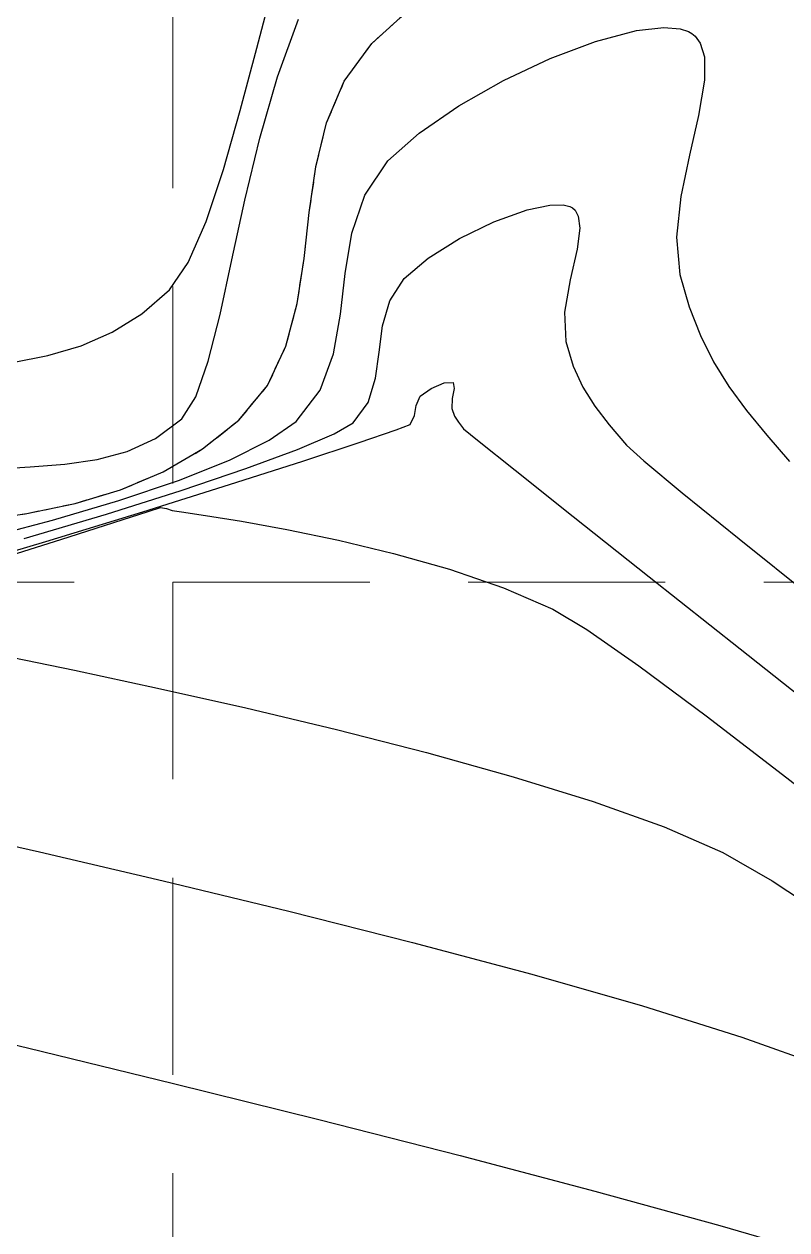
# Model space of a CAD drawing. Header units: inches. Extents: x 2547543 to 2548696, y 7125653 to 7126375.
# Drawn here: x 2548440.57 to 2548456.05, y 7125875.23 to 7125899.71 of the extents above; entities that cross this region are included whole.
import ezdxf

# ---------------------------------------------------------------- set-up
doc = ezdxf.new("R2010")
doc.units = ezdxf.units.IN
doc.header["$MEASUREMENT"] = 0
doc.linetypes.add('DASHED2', pattern=[0.375, 0.25, -0.125])
doc.linetypes.add('HIDDEN', pattern=[0.375, 0.25, -0.125])
for name, color, linetype in [('CONT-MJR', 6, 'Continuous'), ('CONT-MNR', 14, 'Continuous'), ('GRID', 254, 'HIDDEN'), ('V-100YR-LINE', 2, 'DASHED2')]:
    doc.layers.add(name, color=color, linetype=linetype)

msp = doc.modelspace()

# ---------------------------------------------------------------- linework, layer by layer
at = {"layer": 'CONT-MJR', "color": 35, "extrusion": (0.3394315984871537, -0.9406307404866459, 0), "elevation": -5837812.047770256}
msp.add_lwpolyline([(4815904.673684757, 565), (4815905.387195271, 565)], dxfattribs=at)
at = {"layer": 'CONT-MJR', "color": 35}
for points, elevation in [([(2548450.775428891, 7125895.933054583), (2548451.236461865, 7125896.031450689)], 565), ([(2548451.236461865, 7125896.031450689), (2548451.509214896, 7125896.036681929)], 565), ([(2548449.407603549, 7125895.352193394), (2548450.104278969, 7125895.690866569)], 565), ([(2548451.84666137, 7125895.561411135), (2548451.791389613, 7125895.137293689)], 565), ([(2548447.988820989, 7125894.087322054), (2548448.279989355, 7125894.539468886)], 565), ([(2548451.651056401, 7125894.51309824), (2548451.537138148, 7125893.860853092)], 565), ([(2548447.844802896, 7125893.578085598), (2548447.988820989, 7125894.087322054)], 565), ([(2548447.773215781, 7125893.043658644), (2548447.844802896, 7125893.578085598)], 565), ([(2548451.715591578, 7125892.764543393), (2548451.910869371, 7125892.337520659)], 565), ([(2548447.245847381, 7125891.608226075), (2548447.548457317, 7125892.026829756)], 565), ([(2548446.117630109, 7125891.070218323), (2548446.862093692, 7125891.384728687)], 565), ([(2548445.064126956, 7125890.682597721), (2548446.117630109, 7125891.070218323)], 565), ([(2548452.795106729, 7125891.158540308), (2548453.146894285, 7125890.842004789)], 565), ([(2548453.146894285, 7125890.842004789), (2548453.928044763, 7125890.192534518)], 565), ([(2548442.236683235, 7125889.75963675), (2548443.753254557, 7125890.239769618)], 565), ([(2548455.081712154, 7125889.255206644), (2548456.551050449, 7125888.075098315)], 565), ([(2548437.716294964, 7125879.622199879), (2548440.634492479, 7125878.923451943)], 560), ([(2548443.598184807, 7125878.201253315), (2548446.546522683, 7125877.467489874)], 560), ([(2548454.690916936, 7125875.315669462), (2548456.969344345, 7125874.654505556)], 560)]:
    msp.add_lwpolyline(points, dxfattribs=dict(at, elevation=elevation))
at = {"layer": 'CONT-MJR', "color": 35, "extrusion": (-0.2397746192463552, -0.9708285801135366, 0), "elevation": -7529077.521618397}
msp.add_lwpolyline([(765500.5511947761, 565), (765500.6920988709, 565)], dxfattribs=at)
at = {"layer": 'CONT-MJR', "color": 35, "extrusion": (0.481181241602768, 0.8766211340879358, 0), "elevation": 7472978.162643043}
msp.add_lwpolyline([(1194820.914113695, 565.0000000000009), (1194820.853847645, 565.0000000000009)], dxfattribs=at)
at = {"layer": 'CONT-MJR', "color": 35, "extrusion": (-0.6657526326505289, -0.7461725216857628, 0), "elevation": -7013786.195798607}
msp.add_lwpolyline([(-2842499.374099126, 565), (-2842499.306217423, 565)], dxfattribs=at)
at = {"layer": 'CONT-MJR', "color": 35, "extrusion": (0.8730446349069061, 0.487640303359215, 0), "elevation": 5699786.179591956}
msp.add_lwpolyline([(4978497.425243299, 565.0000000000009), (4978497.287086446, 565.0000000000009)], dxfattribs=at)
at = {"layer": 'CONT-MJR', "color": 35, "extrusion": (0.992781930350412, 0.1199334764346877, 0), "elevation": 3384690.371124096}
msp.add_lwpolyline([(6768815.909907312, 565), (6768815.661436683, 565)], dxfattribs=at)
at = {"layer": 'CONT-MJR', "color": 35, "extrusion": (0.5287998911897194, -0.8487465317029231, 0), "elevation": -4700459.196008863}
msp.add_lwpolyline([(5931159.532719163, 565.0000000000009), (5931160.282793077, 565.0000000000009)], dxfattribs=at)
at = {"layer": 'CONT-MJR', "color": 35, "extrusion": (0.9756468192735981, -0.2193474049112757, 0), "elevation": 923342.2783061306}
msp.add_lwpolyline([(7511353.212160592, 565.0000000000009), (7511352.57238456, 565.0000000000009)], dxfattribs=at)
at = {"layer": 'CONT-MJR', "color": 35, "extrusion": (-0.6465135197240994, 0.7629025290389044, 0), "elevation": 3788756.698494589}
msp.add_lwpolyline([(-6551204.797823496, 565.0000000000005), (-6551205.441407105, 565.0000000000005)], dxfattribs=at)
at = {"layer": 'CONT-MJR', "color": 35, "extrusion": (0.9990852465897296, 0.04276295180105635, 0), "elevation": 2850844.588114748}
msp.add_lwpolyline([(7010396.114892688, 565.0000000000009), (7010395.515959388, 565.0000000000009)], dxfattribs=at)
at = {"layer": 'CONT-MJR', "color": 35, "extrusion": (0.9559764114130015, 0.2934435223717161, 0), "elevation": 4527306.798601285}
msp.add_lwpolyline([(6064359.265998773, 565.0000000000009), (6064358.745144631, 565.0000000000009)], dxfattribs=at)
at = {"layer": 'CONT-MJR', "color": 35, "extrusion": (0.9903430702355669, -0.1386383901969111, 0), "elevation": 1535915.251773309}
msp.add_lwpolyline([(7410390.958942555, 565.0000000000005), (7410391.49180671, 565.0000000000005)], dxfattribs=at)
at = {"layer": 'CONT-MJR', "color": 35, "extrusion": (0.9555659781830246, -0.2947773080464634, 0), "elevation": 334658.5053911149}
msp.add_lwpolyline([(7560484.493076051, 565.0000000000009), (7560485.004930358, 565.0000000000009)], dxfattribs=at)
at = {"layer": 'CONT-MJR', "color": 35, "extrusion": (0.8486756555362386, 0.5289136334980747, 0), "elevation": 5931790.704213783}
msp.add_lwpolyline([(4699660.390852975, 565), (4699659.933135906, 565)], dxfattribs=at)
at = {"layer": 'CONT-MJR', "color": 35, "extrusion": (0.7933517522408335, 0.6087634985907081, 0), "elevation": 6359801.894548047}
msp.add_lwpolyline([(4101934.215443139, 565), (4101933.733669362, 565)], dxfattribs=at)
at = {"layer": 'CONT-MJR', "color": 35, "extrusion": (0.5032678682708213, -0.8641304605012736, 0), "elevation": -4875148.384080306}
msp.add_lwpolyline([(5788422.727225864, 565.0000000000005), (5788423.171318172, 565.0000000000005)], dxfattribs=at)
at = {"layer": 'CONT-MJR', "color": 35, "extrusion": (0.7602884550184623, 0.6495856103437326, 0), "elevation": 6566435.595742593}
msp.add_lwpolyline([(3762295.052262148, 565), (3762294.515214734, 565)], dxfattribs=at)
at = {"layer": 'CONT-MJR', "color": 35, "extrusion": (0.3200437845789756, -0.9474027527679906, 0), "elevation": -5935474.445502055}
msp.add_lwpolyline([(4694999.507938009, 565), (4695000.89158651, 565)], dxfattribs=at)
at = {"layer": 'CONT-MJR', "color": 35, "extrusion": (-0.6305817323822548, -0.7761228503180373, 0), "elevation": -7137574.700126068}
msp.add_lwpolyline([(-2515542.855835836, 565), (-2515541.369386377, 565)], dxfattribs=at)
at = {"layer": 'CONT-MJR', "color": 35, "extrusion": (0.2864822177653616, -0.9580855592817585, 0), "elevation": -6097128.6919298}
msp.add_lwpolyline([(4483064.663836608, 565.0000000000009), (4483066.407522129, 565.0000000000009)], dxfattribs=at)
at = {"layer": 'CONT-MJR', "color": 35, "extrusion": (-0.2367540762365884, -0.9715696101594367, 0), "elevation": -7526641.115964603}
msp.add_lwpolyline([(788906.5918726858, 560), (788909.6422895545, 560)], dxfattribs=at)
at = {"layer": 'CONT-MJR', "color": 35, "extrusion": (-0.2474248992610893, -0.968907074608107, 0), "elevation": -7534862.221087085}
msp.add_lwpolyline([(706088.373645877, 560), (706091.3379488869, 560)], dxfattribs=at)
at = {"layer": 'CONT-MJR', "color": 35, "extrusion": (-0.2549816929830231, -0.9669458807211039, 0), "elevation": -7540145.101764305}
msp.add_lwpolyline([(647244.5539605557, 560), (647247.3825378604, 560)], dxfattribs=at)
at = {"layer": 'CONT-MJR', "color": 35, "extrusion": (-0.264950980689083, -0.9642618823908229, 0), "elevation": -7546425.515169871}
msp.add_lwpolyline([(569367.4330829917, 560), (569370.064296535, 560)], dxfattribs=at)
at = {"layer": 'CONT-MNR', "color": 35, "extrusion": (0.9672418667732641, -0.2538565956617468, 0), "elevation": 656006.4612571143}
msp.add_lwpolyline([(7539407.704775348, 569.0000000000009), (7539409.012286367, 569.0000000000009)], dxfattribs=at)
at = {"layer": 'CONT-MNR', "color": 35}
for points, elevation in [([(2548447.624680474, 7125899.314147136), (2548448.425637706, 7125900.03871571)], 567), ([(2548445.70684136, 7125898.636207063), (2548446.13875614, 7125899.808789979)], 568), ([(2548452.996289026, 7125899.573518361), (2548453.551067459, 7125899.638706714)], 566), ([(2548453.551067459, 7125899.638706714), (2548453.881463362, 7125899.612787797)], 566), ([(2548453.881463362, 7125899.612787797), (2548454.053104284, 7125899.55636513)], 566), ([(2548454.053104284, 7125899.55636513), (2548454.122773992, 7125899.515706884)], 566), ([(2548451.244865655, 7125899.004883902), (2548452.166114466, 7125899.352842329)], 566), ([(2548454.122773992, 7125899.515706884), (2548454.190282033, 7125899.459394327)], 566), ([(2548454.375760107, 7125899.041654528), (2548454.377380087, 7125898.569910191)], 566), ([(2548449.389786682, 7125898.044436216), (2548450.297702943, 7125898.558972169)], 566), ([(2548454.258448096, 7125897.853543993), (2548454.074559628, 7125897.04669898)], 566), ([(2548447.482493159, 7125896.234989742), (2548447.952334915, 7125896.926808013)], 566), ([(2548454.074559628, 7125897.04669898), (2548453.900114844, 7125896.20324997)], 566), ([(2548446.355481724, 7125895.877650239), (2548446.488992678, 7125896.805265609)], 567), ([(2548443.897101637, 7125894.863069251), (2548444.259751371, 7125895.701574598)], 569), ([(2548453.809513904, 7125895.377071776), (2548453.877156969, 7125894.622039218)], 566), ([(2548442.953568961, 7125893.824476133), (2548443.519687269, 7125894.310803955)], 569), ([(2548454.066724582, 7125893.964523802), (2548454.294217105, 7125893.380803141)], 566), ([(2548441.047978378, 7125892.977327846), (2548441.721029343, 7125893.177164944)], 569), ([(2548445.506020206, 7125892.368325797), (2548445.881248935, 7125893.1661555)], 567), ([(2548440.332653541, 7125892.834133924), (2548441.047978378, 7125892.977327846)], 569), ([(2548446.573933064, 7125892.274860611), (2548446.846637285, 7125893.012839644)], 566), ([(2548449.094681306, 7125892.424117323), (2548449.274904233, 7125892.432088737)], 564), ([(2548448.827721422, 7125892.310750043), (2548449.094681306, 7125892.424117323)], 564), ([(2548448.494317929, 7125891.757195601), (2548448.522708004, 7125891.964495593)], 564), ([(2548448.522708004, 7125891.964495593), (2548448.607643795, 7125892.152129762)], 564), ([(2548449.25650421, 7125892.104368684), (2548449.24834364, 7125891.902896116)], 564), ([(2548449.302609193, 7125891.749006052), (2548449.381463862, 7125891.62186894)], 564), ([(2548443.232887099, 7125891.29420729), (2548443.76596181, 7125891.692796072)], 568), ([(2548445.542075464, 7125891.255719325), (2548446.085885524, 7125891.636416074)], 566), ([(2548449.381463862, 7125891.62186894), (2548449.488863915, 7125891.49227044)], 564), ([(2548441.390016483, 7125890.770410763), (2548442.047037199, 7125890.863786044)], 568), ([(2548443.702354504, 7125890.443020968), (2548444.733330599, 7125890.854438496)], 566), ([(2548444.73503129, 7125890.355976363), (2548446.221097383, 7125890.832621319)], 564), ([(2548442.522544573, 7125890.251343388), (2548443.387178239, 7125890.614566511)], 567), ([(2548450.532482568, 7125890.65150784), (2548451.714762927, 7125889.709584183)], 564), ([(2548441.599838964, 7125889.975239765), (2548442.522544573, 7125890.251343388)], 567), ([(2548440.623137929, 7125889.770696937), (2548441.599838964, 7125889.975239765)], 567), ([(2548443.33744897, 7125889.893707696), (2548443.454325784, 7125889.870077494)], 563), ([(2548443.454325784, 7125889.870077494), (2548443.571246441, 7125889.833107717)], 563), ([(2548443.571246441, 7125889.833107717), (2548443.761890531, 7125889.805287967)], 563), ([(2548451.714762927, 7125889.709584183), (2548453.257636076, 7125888.483806156)], 564), ([(2548438.886222174, 7125888.57484814), (2548441.004531144, 7125889.203423575)], 564), ([(2548439.912084542, 7125888.802085723), (2548441.309541872, 7125889.244884038)], 563), ([(2548446.946092983, 7125889.228288861), (2548448.06569562, 7125888.959684348)], 563), ([(2548448.06569562, 7125888.959684348), (2548449.201977268, 7125888.638168057)], 563), ([(2548449.201977268, 7125888.638168057), (2548450.298567028, 7125888.262155048)], 563), ([(2548450.298567028, 7125888.262155048), (2548451.299093999, 7125887.830060376)], 563), ([(2548441.590613664, 7125886.58881874), (2548443.276680271, 7125886.227195118)], 562), ([(2548454.414777368, 7125885.65893829), (2548456.050886299, 7125884.406826545)], 563), ([(2548448.735782869, 7125884.916606775), (2548450.492443422, 7125884.426481648)], 562), ([(2548452.119246533, 7125883.920713759), (2548453.55718983, 7125883.405896149)], 562), ([(2548440.881454591, 7125882.898430422), (2548443.390750359, 7125882.314236462)], 561), ([(2548454.74727094, 7125882.888621862), (2548455.753448568, 7125882.314178504)], 562), ([(2548443.390750359, 7125882.314236462), (2548445.937290393, 7125881.699106406)], 561), ([(2548445.937290393, 7125881.699106406), (2548448.453160188, 7125881.063549457)], 561), ([(2548448.453160188, 7125881.063549457), (2548450.870445238, 7125880.418074816)], 561), ([(2548453.121231039, 7125879.773191683), (2548455.137603082, 7125879.139409261)], 561), ([(2548455.137603082, 7125879.139409261), (2548456.851646865, 7125878.527236748)], 561)]:
    msp.add_lwpolyline(points, dxfattribs=dict(at, elevation=elevation))
at = {"layer": 'CONT-MNR', "color": 35, "extrusion": (-0.2568975882598894, 0.9664386318573219, 0), "elevation": 6232053.206043422}
msp.add_lwpolyline([(-4293548.982701395, 566.0000000000005), (-4293549.841705301, 566.0000000000005)], dxfattribs=at)
at = {"layer": 'CONT-MNR', "color": 35, "extrusion": (0.8078339340743387, -0.5894101585127093, 0), "elevation": -2141354.973869038}
msp.add_lwpolyline([(7258623.247014725, 567), (7258624.195189369, 567)], dxfattribs=at)
at = {"layer": 'CONT-MNR', "color": 35, "extrusion": (0.8082974430385249, 0.5887743570990355, 0), "elevation": 6255455.878663041}
msp.add_lwpolyline([(4259381.834898395, 566), (4259381.660267739, 566)], dxfattribs=at)
at = {"layer": 'CONT-MNR', "color": 35, "extrusion": (0.9581269122589611, 0.2863438841761932, 0), "elevation": 4482200.33191464}
msp.add_lwpolyline([(6097781.609922534, 566), (6097781.321248578, 566)], dxfattribs=at)
at = {"layer": 'CONT-MNR', "color": 35, "extrusion": (0.9666583916211714, -0.2560694318117061, 0), "elevation": 638751.0593698565}
msp.add_lwpolyline([(7540887.901886286, 569), (7540889.211504885, 569)], dxfattribs=at)
at = {"layer": 'CONT-MNR', "color": 35, "extrusion": (0.4259441350514632, -0.904749464667021, 0), "elevation": -5361655.448724844}
msp.add_lwpolyline([(5340943.740743116, 566.0000000000009), (5340944.787621561, 566.0000000000009)], dxfattribs=at)
at = {"layer": 'CONT-MNR', "color": 35, "extrusion": (0.961146824383867, -0.276037645941288, 0), "elevation": 482414.2134904398}
msp.add_lwpolyline([(7552500.503459298, 568), (7552501.798797416, 568)], dxfattribs=at)
at = {"layer": 'CONT-MNR', "color": 35, "extrusion": (0.9201798416393834, -0.3914959246793246, 0), "elevation": -444730.6238410142}
msp.add_lwpolyline([(7554813.920357946, 567), (7554814.838130333, 567)], dxfattribs=at)
at = {"layer": 'CONT-MNR', "color": 35, "extrusion": (0.98649698289006, -0.1637794332289882, 0), "elevation": 1346966.925291274}
msp.add_lwpolyline([(7447061.853134242, 566), (7447061.126962536, 566)], dxfattribs=at)
at = {"layer": 'CONT-MNR', "color": 35, "extrusion": (0.9615046658598859, -0.27478860516708, 0), "elevation": 492226.1539342203}
msp.add_lwpolyline([(7551866.517687649, 569.0000000000009), (7551867.760894932, 569.0000000000009)], dxfattribs=at)
at = {"layer": 'CONT-MNR', "color": 35, "extrusion": (-0.567515321780624, 0.8233628359017882, 0), "elevation": 4420915.546727587}
msp.add_lwpolyline([(-6142353.862503631, 566.0000000000009), (-6142354.838391084, 566.0000000000009)], dxfattribs=at)
at = {"layer": 'CONT-MNR', "color": 35, "extrusion": (0.9719178450244165, -0.2353204252144177, 0), "elevation": 800011.5534926399}
msp.add_lwpolyline([(7525487.77826607, 567), (7525488.702622207, 567)], dxfattribs=at)
at = {"layer": 'CONT-MNR', "color": 35, "extrusion": (0.9725656515538357, -0.2326285739492538, 0), "elevation": 820843.063348288}
msp.add_lwpolyline([(7523242.952421336, 568.0000000000009), (7523244.246565683, 568.0000000000009)], dxfattribs=at)
at = {"layer": 'CONT-MNR', "color": 35, "extrusion": (-0.6645566449795546, 0.7472378909112668, 0), "elevation": 3631152.16933039}
msp.add_lwpolyline([(-6639859.02714953, 566), (-6639859.875530368, 566)], dxfattribs=at)
at = {"layer": 'CONT-MNR', "color": 35, "extrusion": (0.9487475053071102, -0.3160350790237296, 0), "elevation": 165797.1226913552}
msp.add_lwpolyline([(7566073.552965652, 569), (7566074.662709579, 569)], dxfattribs=at)
at = {"layer": 'CONT-MNR', "color": 35, "extrusion": (0.9774107177200464, -0.2113487376020589, 0), "elevation": 984828.3517558004}
msp.add_lwpolyline([(7503536.655592496, 568.0000000000009), (7503537.897111082, 568.0000000000009)], dxfattribs=at)
at = {"layer": 'CONT-MNR', "color": 35, "extrusion": (0.9476814108600881, -0.3192177055086903, 0), "elevation": 140404.0598855163}
msp.add_lwpolyline([(7566588.139321051, 566.0000000000005), (7566588.955588534, 566.0000000000005)], dxfattribs=at)
at = {"layer": 'CONT-MNR', "color": 35, "extrusion": (0.9940407405678763, -0.1090092018651087, 0), "elevation": 1756478.744483365}
msp.add_lwpolyline([(7361236.064729961, 566.0000000000005), (7361235.233598841, 566.0000000000005)], dxfattribs=at)
at = {"layer": 'CONT-MNR', "color": 35, "extrusion": (0.9934429153070693, -0.1143292352208805, 0), "elevation": 1717037.750938063}
msp.add_lwpolyline([(7370531.759371416, 567.0000000000009), (7370532.697691149, 567.0000000000009)], dxfattribs=at)
at = {"layer": 'CONT-MNR', "color": 35, "extrusion": (0.9864509495551196, -0.1640564662602577, 0), "elevation": 1344868.953618211}
msp.add_lwpolyline([(7447434.75973737, 566.0000000000009), (7447435.590036357, 566.0000000000009)], dxfattribs=at)
at = {"layer": 'CONT-MNR', "color": 35, "extrusion": (0.9771069186113409, -0.2127488415993151, 0), "elevation": 974077.1425410437}
msp.add_lwpolyline([(7504938.767293743, 568), (7504939.902798778, 568)], dxfattribs=at)
at = {"layer": 'CONT-MNR', "color": 35, "extrusion": (0.9886142559766815, -0.150472100004195, 0), "elevation": 1447181.914708978}
msp.add_lwpolyline([(7428230.465854545, 567), (7428231.388411937, 567)], dxfattribs=at)
at = {"layer": 'CONT-MNR', "color": 35, "extrusion": (0.8256216027201584, -0.5642242188366229, 0), "elevation": -1916552.127859693}
msp.add_lwpolyline([(7321185.835845223, 569.0000000000005), (7321186.504753711, 569.0000000000005)], dxfattribs=at)
at = {"layer": 'CONT-MNR', "color": 35, "extrusion": (0.9932416478792836, -0.116064761741217, 0), "elevation": 1704158.519083234}
msp.add_lwpolyline([(7373519.407106447, 566.0000000000009), (7373520.241023729, 566.0000000000009)], dxfattribs=at)
at = {"layer": 'CONT-MNR', "color": 35, "extrusion": (0.9608626128610526, 0.2770253403676839, 0), "elevation": 4422767.434255587}
msp.add_lwpolyline([(6141019.422774373, 566), (6141018.73847736, 566)], dxfattribs=at)
at = {"layer": 'CONT-MNR', "color": 35, "extrusion": (0.9671002761075407, -0.2543954715648817, 0), "elevation": 651807.7630758733}
msp.add_lwpolyline([(7539766.340219725, 567), (7539767.236997733, 567)], dxfattribs=at)
at = {"layer": 'CONT-MNR', "color": 35, "extrusion": (0.527315460087555, -0.8496695861054756, 0), "elevation": -4710821.887906099}
msp.add_lwpolyline([(5922927.745831149, 569), (5922928.450161056, 569)], dxfattribs=at)
at = {"layer": 'CONT-MNR', "color": 35, "extrusion": (0.9696781097214251, -0.2443856860110347, 0), "elevation": 729704.4413073326}
msp.add_lwpolyline([(7532625.631197046, 568.0000000000009), (7532626.607551035, 568.0000000000009)], dxfattribs=at)
at = {"layer": 'CONT-MNR', "color": 35, "extrusion": (0.9845966570417233, -0.1748411362988227, 0), "elevation": 1263293.014338869}
msp.add_lwpolyline([(7461703.781342106, 566.0000000000009), (7461704.595135218, 566.0000000000009)], dxfattribs=at)
at = {"layer": 'CONT-MNR', "color": 35, "extrusion": (0.39898757916316, -0.9169563302979707, 0), "elevation": -5517336.264916619}
msp.add_lwpolyline([(5179952.636625632, 569), (5179953.328143752, 569)], dxfattribs=at)
at = {"layer": 'CONT-MNR', "color": 35, "extrusion": (0.8926040978427908, 0.45084135182374, 0), "elevation": 5487408.150936376}
msp.add_lwpolyline([(5211653.053429848, 566.0000000000005), (5211652.458326224, 566.0000000000005)], dxfattribs=at)
at = {"layer": 'CONT-MNR', "color": 35, "extrusion": (0.9439942142213537, -0.3299620031406785, 0), "elevation": 54442.79661245085}
msp.add_lwpolyline([(7567690.653434907, 568), (7567691.421650819, 568)], dxfattribs=at)
at = {"layer": 'CONT-MNR', "color": 35, "extrusion": (0.8483594317369445, 0.5294206971614999, 0), "elevation": 5934600.624801475}
msp.add_lwpolyline([(4696113.817343726, 566), (4696113.228054309, 566)], dxfattribs=at)
at = {"layer": 'CONT-MNR', "color": 35, "extrusion": (0.9817662529019983, 0.1900921478198656, 0), "elevation": 3856557.692882617}
msp.add_lwpolyline([(6511520.51535794, 564), (6511520.386353482, 564)], dxfattribs=at)
at = {"layer": 'CONT-MNR', "color": 35, "extrusion": (0.7716274001987586, -0.6360748031973164, 0), "elevation": -2566150.20542951}
msp.add_lwpolyline([(7119534.863974084, 567), (7119535.775968298, 567)], dxfattribs=at)
at = {"layer": 'CONT-MNR', "color": 35, "extrusion": (0.7944627519429999, -0.6073128812853846, 0), "elevation": -2303000.290868292}
msp.add_lwpolyline([(7208959.61473432, 566.0000000000009), (7208960.418352282, 566.0000000000009)], dxfattribs=at)
at = {"layer": 'CONT-MNR', "color": 35, "extrusion": (0.5847037405740564, -0.8112469018484486, 0), "elevation": -4290770.497771372}
msp.add_lwpolyline([(6233956.833748606, 564.0000000000005), (6233957.10503177, 564.0000000000005)], dxfattribs=at)
at = {"layer": 'CONT-MNR', "color": 35, "extrusion": (0.9779647530759745, -0.2087700690737263, 0), "elevation": 1004620.561022819}
msp.add_lwpolyline([(7500911.445204465, 564.0000000000009), (7500911.239606229, 564.0000000000009)], dxfattribs=at)
at = {"layer": 'CONT-MNR', "color": 35, "extrusion": (0.806983732469659, 0.5905736664712858, 0), "elevation": 6264925.998483004}
msp.add_lwpolyline([(4245428.866455361, 566.0000000000005), (4245428.259339575, 566.0000000000005)], dxfattribs=at)
at = {"layer": 'CONT-MNR', "color": 35, "extrusion": (0.840975197161925, -0.541073671285585, 0), "elevation": -1712454.380868811}
msp.add_lwpolyline([(7371593.995817521, 568), (7371594.524770897, 568)], dxfattribs=at)
at = {"layer": 'CONT-MNR', "color": 35, "extrusion": (0.8945706958355346, -0.4469264706328407, 0), "elevation": -904982.3102920712}
msp.add_lwpolyline([(7513582.840799661, 564), (7513583.038838258, 564)], dxfattribs=at)
at = {"layer": 'CONT-MNR', "color": 35, "extrusion": (0.9430837451183884, 0.3325553332807563, 0), "elevation": 4773154.418062324}
msp.add_lwpolyline([(5872812.433960057, 564.0000000000005), (5872812.27078254, 564.0000000000005)], dxfattribs=at)
at = {"layer": 'CONT-MNR', "color": 35, "extrusion": (0.7755347173490189, 0.6313049201347772, 0), "elevation": 6475026.100242821}
msp.add_lwpolyline([(3917524.201947142, 566.0000000000009), (3917523.55568088, 566.0000000000009)], dxfattribs=at)
at = {"layer": 'CONT-MNR', "color": 35, "extrusion": (-0.6215303728271946, 0.7833900660930598, 0), "elevation": 3998416.817168828}
msp.add_lwpolyline([(-6425383.602144076, 567.0000000000009), (-6425384.541982675, 567.0000000000009)], dxfattribs=at)
at = {"layer": 'CONT-MNR', "color": 35, "extrusion": (0.3244807555839779, -0.9458922979153868, 0), "elevation": -5913403.484264577}
msp.add_lwpolyline([(4722771.303649491, 564), (4722772.095767297, 564)], dxfattribs=at)
at = {"layer": 'CONT-MNR', "color": 35, "extrusion": (0.3635632437189795, -0.9315695185097749, 0), "elevation": -5711741.2193006}
msp.add_lwpolyline([(4964768.804286176, 564.0000000000005), (4964769.111574396, 564.0000000000005)], dxfattribs=at)
at = {"layer": 'CONT-MNR', "color": 35, "extrusion": (-0.6333593614990328, -0.7738578158819214, 0), "elevation": -7128511.167499357}
msp.add_lwpolyline([(-2541112.530318169, 564.0000000000009), (-2541112.166269369, 564.0000000000009)], dxfattribs=at)
at = {"layer": 'CONT-MNR', "color": 35, "extrusion": (-0.4216118232309406, 0.9067764170466072, 0), "elevation": 5387136.378206817}
msp.add_lwpolyline([(-5315227.613359505, 568.0000000000009), (-5315228.24446026, 568.0000000000009)], dxfattribs=at)
at = {"layer": 'CONT-MNR', "color": 35, "extrusion": (0.444472007644772, -0.8957927407722311, 0), "elevation": -5250608.951946038}
msp.add_lwpolyline([(5450137.306706573, 566), (5450138.209532447, 566)], dxfattribs=at)
at = {"layer": 'CONT-MNR', "color": 35, "extrusion": (0.3129565171697293, -0.9497674548861911, 0), "elevation": -5970386.346346598}
msp.add_lwpolyline([(4650525.258034864, 564), (4650526.468008293, 564)], dxfattribs=at)
at = {"layer": 'CONT-MNR', "color": 35, "extrusion": (-0.6251144670745861, -0.7805330890193293, 0), "elevation": -7155066.738714167}
msp.add_lwpolyline([(-2465348.346840967, 564.0000000000005), (-2465347.370717526, 564.0000000000005)], dxfattribs=at)
at = {"layer": 'CONT-MNR', "color": 35, "extrusion": (0.7572716717598976, 0.6531000039427116, 0), "elevation": 6583792.938054539}
msp.add_lwpolyline([(3731839.272659461, 566), (3731838.567843304, 566)], dxfattribs=at)
at = {"layer": 'CONT-MNR', "color": 35, "extrusion": (0.2587202490435803, -0.9659522931981827, 0), "elevation": -6223937.059871512}
msp.add_lwpolyline([(4305285.698354352, 568), (4305286.333564416, 568)], dxfattribs=at)
at = {"layer": 'CONT-MNR', "color": 35, "extrusion": (0.5020889131281151, -0.8648160054681158, 0), "elevation": -4883039.086255292}
msp.add_lwpolyline([(5781765.303998655, 567), (5781766.231924595, 567)], dxfattribs=at)
at = {"layer": 'CONT-MNR', "color": 35, "extrusion": (0.05822264518546082, -0.9983036229462497, 0), "elevation": -6965425.561809546}
msp.add_lwpolyline([(2959005.026449477, 568), (2959005.777989578, 568)], dxfattribs=at)
at = {"layer": 'CONT-MNR', "color": 35, "extrusion": (0.0754767400932506, -0.9971475626530388, 0), "elevation": -6913216.565009722}
msp.add_lwpolyline([(3079010.421638863, 568.0000000000009), (3079011.126230245, 568.0000000000009)], dxfattribs=at)
at = {"layer": 'CONT-MNR', "color": 35, "extrusion": (-0.3215770727790628, 0.9468834069001577, 0), "elevation": 5927866.353939573}
msp.add_lwpolyline([(-4704600.766381213, 566.0000000000009), (-4704602.044789668, 566.0000000000009)], dxfattribs=at)
at = {"layer": 'CONT-MNR', "color": 35, "extrusion": (0.298765676138869, -0.9543265011311823, 0), "elevation": -6039038.196499193}
msp.add_lwpolyline([(4561017.953500426, 564), (4561019.797603318, 564)], dxfattribs=at)
at = {"layer": 'CONT-MNR', "color": 35, "extrusion": (-0.2848342077507687, 0.958576796138417, 0), "elevation": 6104829.238262217}
msp.add_lwpolyline([(-4472573.675190421, 566.0000000000009), (-4472575.080740655, 566.0000000000009)], dxfattribs=at)
at = {"layer": 'CONT-MNR', "color": 35, "extrusion": (0.1431979656117924, -0.989694065176024, 0), "elevation": -6687519.302441499}
msp.add_lwpolyline([(3542588.441200387, 567), (3542589.47851078, 567)], dxfattribs=at)
at = {"layer": 'CONT-MNR', "color": 35, "extrusion": (0.2919801825955147, -0.9564243686625148, 0), "elevation": -6071279.812706522}
msp.add_lwpolyline([(4518009.509603388, 564.0000000000009), (4518011.570010828, 564.0000000000009)], dxfattribs=at)
at = {"layer": 'CONT-MNR', "color": 35, "extrusion": (0.306348898469359, -0.9519192993140807, 0), "elevation": -6002559.30749684}
msp.add_lwpolyline([(4608919.917245178, 563), (4608920.648427486, 563)], dxfattribs=at)
at = {"layer": 'CONT-MNR', "color": 35, "extrusion": (0.2987582958176085, -0.9543288116158698, 0), "elevation": -6039073.44548361}
msp.add_lwpolyline([(4560971.355267746, 563), (4560971.622526088, 563)], dxfattribs=at)
at = {"layer": 'CONT-MNR', "color": 35, "extrusion": (-0.1472135454655602, -0.9891047325897594, 0), "elevation": -7423416.771930947}
msp.add_lwpolyline([(1471650.282791442, 563.0000000000005), (1471650.77735747, 563.0000000000005)], dxfattribs=at)
at = {"layer": 'CONT-MNR', "color": 35, "extrusion": (-0.2543771114826899, 0.9671051055359616, 0), "elevation": 6243219.147045227}
msp.add_lwpolyline([(-4277272.172770604, 566.0000000000005), (-4277273.663248054, 566.0000000000005)], dxfattribs=at)
at = {"layer": 'CONT-MNR', "color": 35, "extrusion": (0.305093463904529, -0.952322412989811, 0), "elevation": -6008631.25370059}
msp.add_lwpolyline([(4601000.010387531, 563.0000000000009), (4601001.141126659, 563.0000000000009)], dxfattribs=at)
at = {"layer": 'CONT-MNR', "color": 35, "extrusion": (-0.161100807263533, -0.9869379564587828, 0), "elevation": -7443367.476638758}
msp.add_lwpolyline([(1367169.772924678, 563.0000000000009), (1367170.513944116, 563.0000000000009)], dxfattribs=at)
at = {"layer": 'CONT-MNR', "color": 35, "extrusion": (-0.1796999339058574, -0.9837214716342378, 0), "elevation": -7467846.011805638}
msp.add_lwpolyline([(1226438.155978697, 563), (1226439.088287225, 563)], dxfattribs=at)
at = {"layer": 'CONT-MNR', "color": 35, "extrusion": (-0.2032780047753699, -0.9791210613476481, 0), "elevation": -7495151.434725632}
msp.add_lwpolyline([(1046700.465200283, 563.0000000000009), (1046701.534069874, 563.0000000000009)], dxfattribs=at)
at = {"layer": 'CONT-MNR', "color": 35, "extrusion": (-0.6212712910909861, -0.7835955480132203, 0), "elevation": -7167095.337205777}
msp.add_lwpolyline([(-2430153.311501222, 564.0000000000005), (-2430150.958661136, 564.0000000000005)], dxfattribs=at)
at = {"layer": 'CONT-MNR', "color": 35, "extrusion": (-0.5169476147772671, -0.8560170346296235, 0), "elevation": -7417297.189834278}
msp.add_lwpolyline([(-1502192.99297161, 563.0000000000005), (-1502192.184875116, 563.0000000000005)], dxfattribs=at)
at = {"layer": 'CONT-MNR', "color": 35, "extrusion": (0.5731625033752159, 0.8194417274734401, 0), "elevation": 7299926.613730608}
msp.add_lwpolyline([(1995983.566257733, 563), (1995982.279313985, 563)], dxfattribs=at)
at = {"layer": 'CONT-MNR', "color": 35, "extrusion": (-0.2015828935204053, -0.9794714580016822, 0), "elevation": -7493324.756508576}
msp.add_lwpolyline([(1059667.410129479, 562.0000000000009), (1059668.96291816, 562.0000000000009)], dxfattribs=at)
at = {"layer": 'CONT-MNR', "color": 35, "extrusion": (0.6205801979633979, 0.7841429830685918, 0), "elevation": 7169235.077755779}
msp.add_lwpolyline([(2423831.193452728, 564), (2423828.534899369, 564)], dxfattribs=at)
at = {"layer": 'CONT-MNR', "color": 35, "extrusion": (-0.5957603639632921, -0.8031622430930913, 0), "elevation": -7241510.43954939}
msp.add_lwpolyline([(-2198499.574501901, 563), (-2198497.869536797, 563)], dxfattribs=at)
at = {"layer": 'CONT-MNR', "color": 35, "extrusion": (-0.2197139234255652, -0.9755643453165685, 0), "elevation": -7511689.002980884}
msp.add_lwpolyline([(920513.9759297615, 562.0000000000009), (920515.8130393892, 562.0000000000009)], dxfattribs=at)
at = {"layer": 'CONT-MNR', "color": 35, "extrusion": (-0.2321787904600782, -0.972673125597955, 0), "elevation": -7522852.530303814}
msp.add_lwpolyline([(824324.4791106316, 562), (824326.3701552951, 562)], dxfattribs=at)
at = {"layer": 'CONT-MNR', "color": 35, "extrusion": (-0.2480249547794419, -0.968753643506261, 0), "elevation": -7535305.858619395}
msp.add_lwpolyline([(701419.8274130318, 562), (701421.7138736763, 562)], dxfattribs=at)
at = {"layer": 'CONT-MNR', "color": 35, "extrusion": (-0.2968799623211601, -0.9549148066566915, 0), "elevation": -7561196.435545602}
msp.add_lwpolyline([(318020.8092269478, 562.0000000000005), (318022.5128376773, 562.0000000000005)], dxfattribs=at)
at = {"layer": 'CONT-MNR', "color": 35, "extrusion": (-0.6150207895927482, -0.7885108929930599, 0), "elevation": -7186190.929650629}
msp.add_lwpolyline([(-2373081.697995192, 563.0000000000009), (-2373079.345698697, 563.0000000000009)], dxfattribs=at)
at = {"layer": 'CONT-MNR', "color": 35, "extrusion": (-0.2202141667950403, -0.9754515471015289, 0), "elevation": -7512156.283074226}
msp.add_lwpolyline([(916657.7707146856, 561.0000000000009), (916660.2353547821, 561.0000000000009)], dxfattribs=at)
at = {"layer": 'CONT-MNR', "color": 35, "extrusion": (0.3986274123432761, 0.9171129625779498, 0), "elevation": 7551123.488346071}
msp.add_lwpolyline([(503352.6709255935, 562.0000000000009), (503351.3732870705, 562.0000000000009)], dxfattribs=at)
at = {"layer": 'CONT-MNR', "color": 35, "extrusion": (-0.55362435224846, -0.8327665198586415, 0), "elevation": -7345083.381437499}
msp.add_lwpolyline([(-1822793.351572735, 562), (-1822791.80357066, 562)], dxfattribs=at)
at = {"layer": 'CONT-MNR', "color": 35, "extrusion": (-0.2754324017366924, -0.9613204419305549, 0), "elevation": -7552180.456602668}
msp.add_lwpolyline([(487179.558975911, 561), (487181.9003240217, 561)], dxfattribs=at)
at = {"layer": 'GRID', "color": 252, "linetype": 'HIDDEN', "lineweight": 0, "ltscale": 16}
for p, q in [((2548443.583313589, 7126356.376313465), (2548443.583313589, 7125726.296813901)), ((2547561.583313602, 7125888.376313471), (2548677.583313586, 7125888.376313471))]:
    msp.add_line(p, q, dxfattribs=at)
at = {"layer": 'V-100YR-LINE', "color": 5}
for p, q in [((2548447.624680474, 7125899.314147136, 567), (2548448.425637706, 7125900.03871571, 567)), ((2548447.065816707, 7125898.548179483, 567), (2548447.624680474, 7125899.314147136, 567)), ((2548446.706512557, 7125897.703663833, 567), (2548447.065816707, 7125898.548179483, 567)), ((2548446.488992678, 7125896.805265609, 567), (2548446.706512557, 7125897.703663833, 567)), ((2548446.355481724, 7125895.877650239, 567), (2548446.488992678, 7125896.805265609, 567)), ((2548446.248204347, 7125894.945483147, 567), (2548446.355481724, 7125895.877650239, 567)), ((2548446.109385199, 7125894.03342976, 567), (2548446.248204347, 7125894.945483147, 567)), ((2548445.881248935, 7125893.1661555, 567), (2548446.109385199, 7125894.03342976, 567)), ((2548445.506020206, 7125892.368325797, 567), (2548445.881248935, 7125893.1661555, 567)), ((2548444.925923667, 7125891.664606074, 567), (2548445.506020206, 7125892.368325797, 567)), ((2548444.189663443, 7125891.080467838, 567), (2548444.925923667, 7125891.664606074, 567)), ((2548443.387178239, 7125890.614566511, 567), (2548444.189663443, 7125891.080467838, 567)), ((2548442.522544573, 7125890.251343388, 567), (2548443.387178239, 7125890.614566511, 567)), ((2548441.599838964, 7125889.975239765, 567), (2548442.522544573, 7125890.251343388, 567)), ((2548439.596517989, 7125889.622156199, 567), (2548440.623137929, 7125889.770696937, 567)), ((2548440.623137929, 7125889.770696937, 567), (2548441.599838964, 7125889.975239765, 567))]:
    msp.add_line(p, q, dxfattribs=at)

doc.saveas('drawing.dxf')
